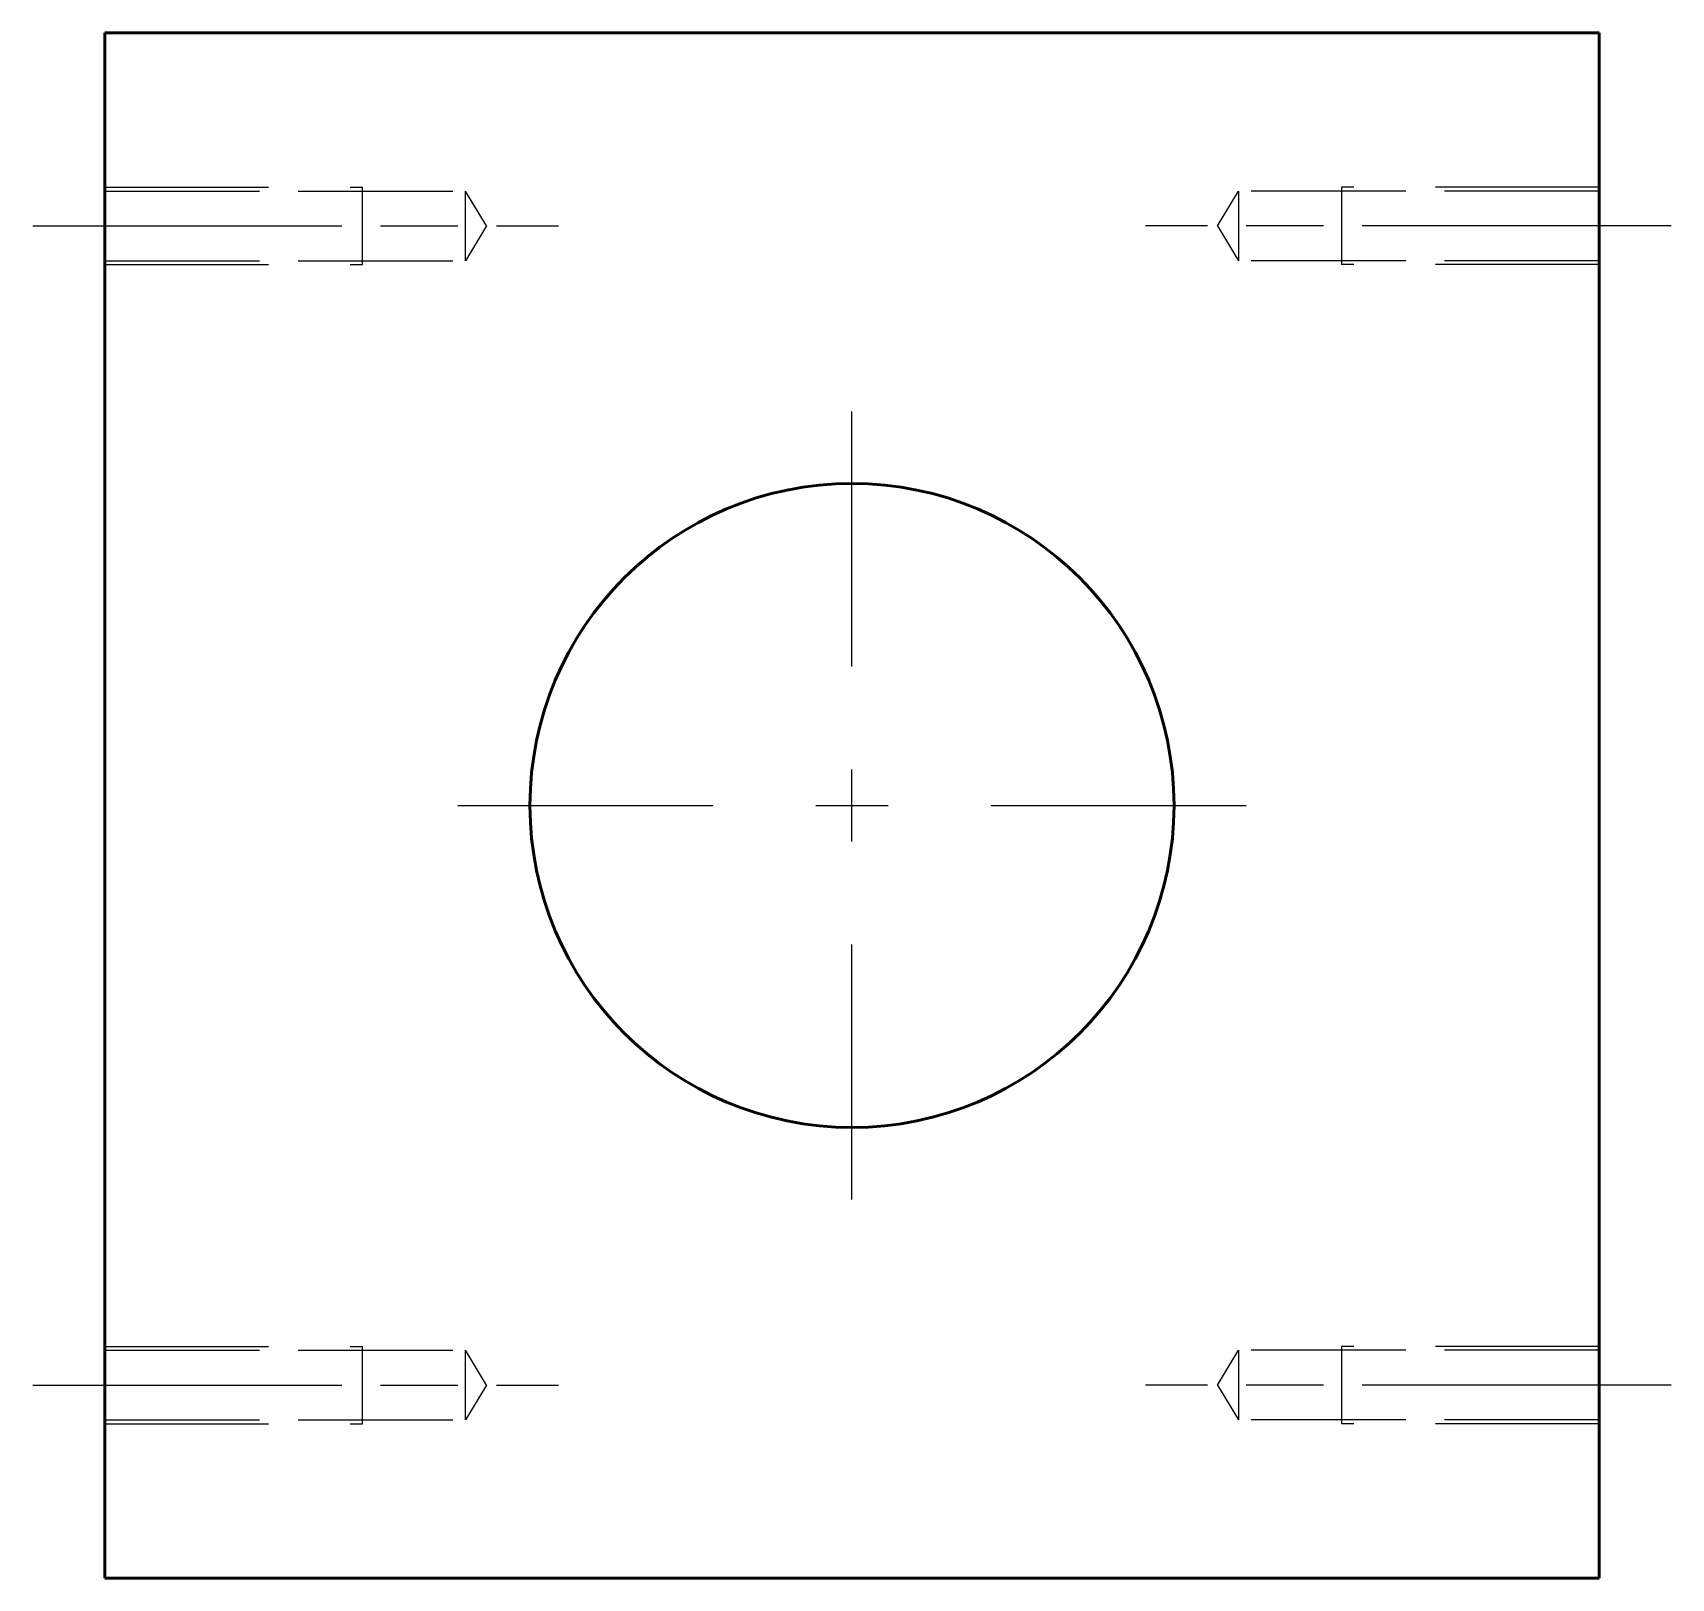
# Model space of a CAD drawing. Header units: millimetres. Extents: x 113.6 to 177.2, y 74.3 to 134.3.
import ezdxf

# ---------------------------------------------------------------- set-up
doc = ezdxf.new("R2010")
doc.units = ezdxf.units.MM
for name, pattern in [('AM_ISO02W050', [7.5, 6, -1.5]), ('AM_ISO08W050', [18, 12, -1.5, 3, -1.5]), ('VERDECKT', [9.525, 6.35, -3.175])]:
    doc.linetypes.add(name, pattern=pattern)
for name, color, linetype, lineweight in [('AM_4', 3, 'Continuous', 25), ('AM_7', 4, 'AM_ISO08W050', 25), ('AM_HID', 7, 'AM_ISO02W050', 25), ('AM_VIS', 7, 'Continuous', 50)]:
    doc.layers.add(name, color=color, linetype=linetype, lineweight=lineweight)

msp = doc.modelspace()

# ---------------------------------------------------------------- linework, layer by layer
at = {"layer": 'AM_4', "linetype": 'VERDECKT'}
for p, q in [((116.352, 128.335), (126.352, 128.335)), ((126.352, 125.335), (126.352, 128.335)), ((174.352, 128.335), (164.352, 128.335)), ((164.352, 128.335), (164.352, 125.335)), ((116.352, 125.335), (126.352, 125.335)), ((174.352, 125.335), (164.352, 125.335)), ((116.352, 83.335), (126.352, 83.335)), ((126.352, 80.335), (126.352, 83.335)), ((174.352, 83.335), (164.352, 83.335)), ((164.352, 83.335), (164.352, 80.335)), ((116.352, 80.335), (126.352, 80.335)), ((174.352, 80.335), (164.352, 80.335))]:
    msp.add_line(p, q, dxfattribs=at)
at = {"layer": 'AM_7'}
for p, q in [((113.552, 126.835), (133.963, 126.835)), ((177.152, 126.835), (156.741, 126.835)), ((145.352, 109.735), (145.352, 119.635)), ((145.352, 102.935), (145.352, 105.735)), ((130.052, 104.335), (139.952, 104.335)), ((143.952, 104.335), (146.752, 104.335)), ((150.752, 104.335), (160.652, 104.335)), ((145.352, 89.035), (145.352, 98.935)), ((113.552, 81.835), (133.963, 81.835)), ((177.152, 81.835), (156.741, 81.835))]:
    msp.add_line(p, q, dxfattribs=at)
at = {"layer": 'AM_HID'}
for p, q in [((116.352, 128.185), (130.352, 128.185)), ((130.352, 126.835), (130.352, 128.185)), ((131.163, 126.835), (130.352, 128.185)), ((159.541, 126.835), (160.352, 128.185)), ((160.352, 128.185), (160.352, 125.485)), ((174.352, 128.185), (160.352, 128.185)), ((130.352, 125.485), (130.352, 126.835)), ((131.163, 126.835), (130.352, 125.485)), ((159.541, 126.835), (160.352, 125.485)), ((116.352, 125.485), (130.352, 125.485)), ((174.352, 125.485), (160.352, 125.485)), ((116.352, 83.185), (130.352, 83.185)), ((130.352, 81.835), (130.352, 83.185)), ((131.163, 81.835), (130.352, 83.185)), ((159.541, 81.835), (160.352, 83.185)), ((160.352, 83.185), (160.352, 80.485)), ((174.352, 83.185), (160.352, 83.185)), ((130.352, 80.485), (130.352, 81.835)), ((131.163, 81.835), (130.352, 80.485)), ((159.541, 81.835), (160.352, 80.485)), ((116.352, 80.485), (130.352, 80.485)), ((174.352, 80.485), (160.352, 80.485))]:
    msp.add_line(p, q, dxfattribs=at)
at = {"layer": 'AM_VIS'}
for p, q in [((116.352, 134.335), (174.352, 134.335)), ((116.352, 74.335), (116.352, 134.335)), ((174.352, 134.335), (174.352, 74.335)), ((174.352, 74.335), (116.352, 74.335))]:
    msp.add_line(p, q, dxfattribs=at)
msp.add_circle((145.352, 104.335), 12.5, dxfattribs=at)

doc.saveas('drawing.dxf')
